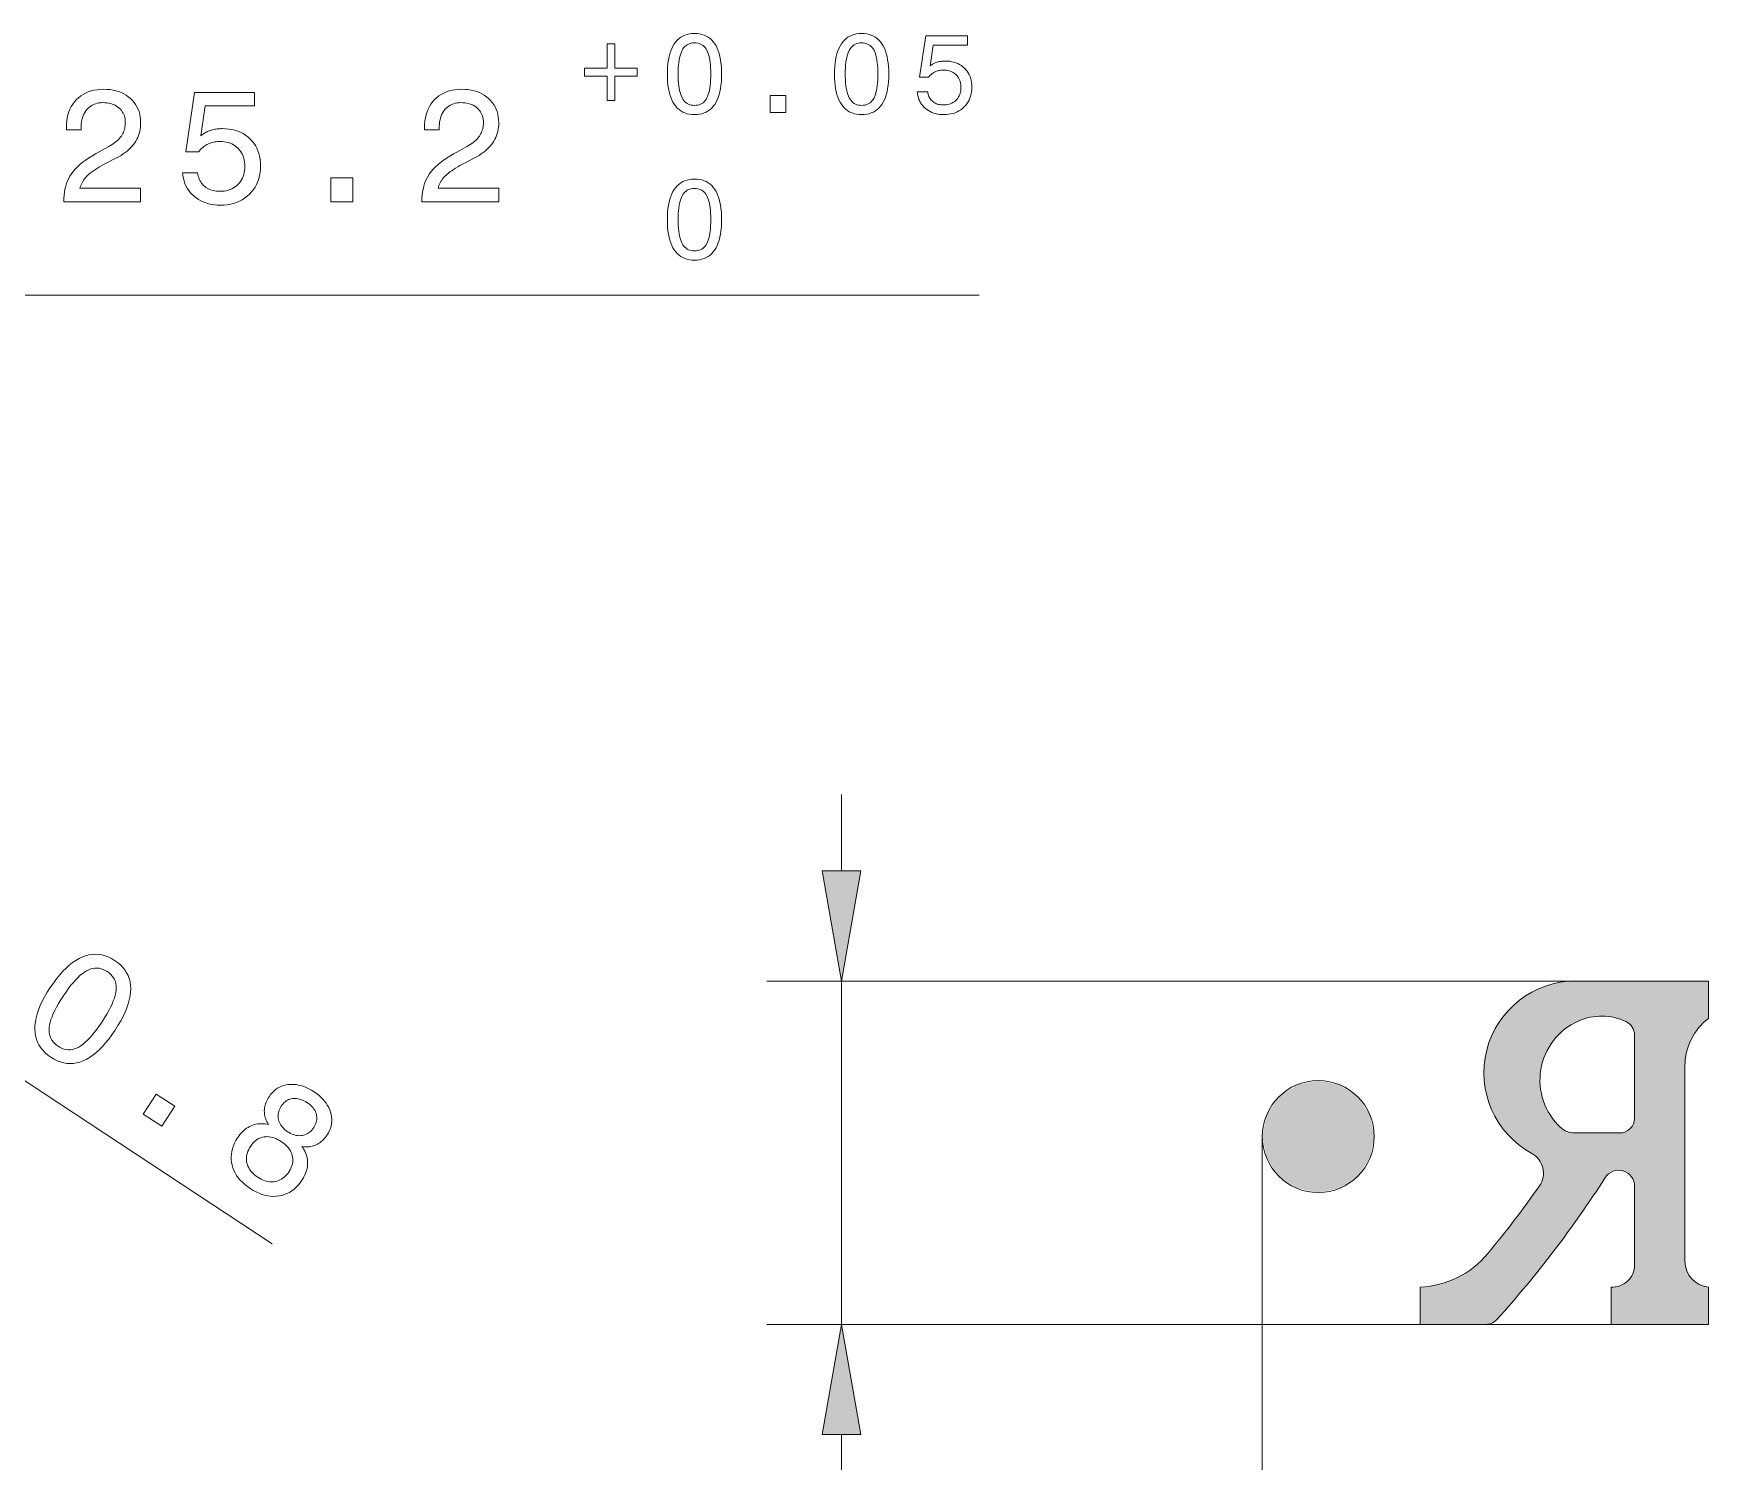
# Model space of a CAD drawing. Extents: x 5 to 409, y 5 to 583.
# Drawn here: x 153.73 to 198.61, y 423.29 to 461.55 of the extents above; entities that cross this region are included whole.
import ezdxf

# ---------------------------------------------------------------- set-up
doc = ezdxf.new("R2010")
doc.units = 0
doc.layers.add('DIMENSIONS', color=2, linetype='Continuous', lineweight=25)
doc.layers.add('OUTLINE', color=7, linetype='Continuous', lineweight=70)

msp = doc.modelspace()

# ---------------------------------------------------------------- linework, layer by layer
at = {"layer": 'DIMENSIONS', "lineweight": 13}
for p, q in [((145.297, 454.533), (179.073, 454.533)), ((195.052, 436.159), (173.382, 436.159)), ((186.655, 431.992), (186.655, 409.22)), ((195.998, 426.959), (173.382, 426.959))]:
    msp.add_line(p, q, dxfattribs=at)
at = {"layer": 'DIMENSIONS', "lineweight": 13, "ltscale": 0.05114}
msp.add_line((175.382, 439.114), (175.382, 441.159), dxfattribs=at)
at = {"layer": 'DIMENSIONS', "lineweight": 13, "ltscale": 0.366083}
msp.add_line((147.897, 437.172), (160.128, 429.12), dxfattribs=at)
at = {"layer": 'DIMENSIONS', "lineweight": 13, "ltscale": 0.23}
msp.add_line((175.382, 426.959), (175.382, 436.159), dxfattribs=at)
at = {"layer": 'DIMENSIONS', "lineweight": 13, "ltscale": 0.355972}
msp.add_line((175.382, 409.766), (175.382, 424.005), dxfattribs=at)
at = {"layer": 'DIMENSIONS', "lineweight": 13}
for points in [[(170.715, 460.457), (170.717, 460.561), (170.723, 460.66), (170.732, 460.754), (170.745, 460.843), (170.762, 460.926), (170.782, 461.005), (170.806, 461.078), (170.834, 461.147), (170.866, 461.21), (170.901, 461.268), (170.94, 461.321), (170.982, 461.368), (171.028, 461.41), (171.077, 461.446), (171.13, 461.477), (171.186, 461.502), (171.245, 461.521), (171.307, 461.535), (171.373, 461.544), (171.443, 461.546), (171.513, 461.544), (171.579, 461.535), (171.642, 461.522), (171.702, 461.502), (171.758, 461.477), (171.81, 461.447), (171.859, 461.411), (171.905, 461.37), (171.947, 461.323), (171.985, 461.27), (172.02, 461.213), (172.051, 461.15), (172.079, 461.081), (172.103, 461.008), (172.123, 460.929), (172.14, 460.845), (172.152, 460.756), (172.162, 460.662), (172.167, 460.562), (172.169, 460.457), (172.167, 460.353), (172.162, 460.253), (172.152, 460.159), (172.14, 460.07), (172.123, 459.987), (172.103, 459.908), (172.079, 459.835), (172.051, 459.767), (172.02, 459.705), (171.985, 459.647), (171.947, 459.595), (171.905, 459.548), (171.859, 459.507), (171.81, 459.471), (171.758, 459.441), (171.702, 459.417), (171.642, 459.397), (171.579, 459.384), (171.513, 459.375), (171.443, 459.373), (171.373, 459.375), (171.307, 459.384), (171.245, 459.397), (171.186, 459.417), (171.13, 459.442), (171.077, 459.472), (171.028, 459.508), (170.982, 459.549), (170.94, 459.596), (170.901, 459.649), (170.866, 459.706), (170.834, 459.769), (170.806, 459.837), (170.782, 459.91), (170.762, 459.989), (170.745, 460.072), (170.732, 460.161), (170.723, 460.254), (170.717, 460.353)], [(175.193, 460.457), (175.195, 460.561), (175.2, 460.66), (175.21, 460.754), (175.223, 460.843), (175.239, 460.926), (175.26, 461.005), (175.284, 461.078), (175.312, 461.147), (175.343, 461.21), (175.379, 461.268), (175.418, 461.321), (175.46, 461.368), (175.506, 461.41), (175.555, 461.446), (175.607, 461.477), (175.663, 461.502), (175.722, 461.521), (175.785, 461.535), (175.851, 461.544), (175.92, 461.546), (175.99, 461.544), (176.057, 461.535), (176.12, 461.522), (176.179, 461.502), (176.235, 461.477), (176.288, 461.447), (176.337, 461.411), (176.382, 461.37), (176.424, 461.323), (176.463, 461.27), (176.498, 461.213), (176.529, 461.15), (176.556, 461.081), (176.58, 461.008), (176.601, 460.929), (176.617, 460.845), (176.63, 460.756), (176.639, 460.662), (176.645, 460.562), (176.646, 460.457), (176.645, 460.353), (176.639, 460.253), (176.63, 460.159), (176.617, 460.07), (176.601, 459.987), (176.58, 459.908), (176.556, 459.835), (176.529, 459.767), (176.498, 459.705), (176.463, 459.647), (176.424, 459.595), (176.382, 459.548), (176.337, 459.507), (176.288, 459.471), (176.235, 459.441), (176.179, 459.417), (176.12, 459.397), (176.057, 459.384), (175.99, 459.375), (175.92, 459.373), (175.851, 459.375), (175.785, 459.384), (175.722, 459.397), (175.663, 459.417), (175.607, 459.442), (175.555, 459.472), (175.506, 459.508), (175.46, 459.549), (175.418, 459.596), (175.379, 459.649), (175.343, 459.706), (175.312, 459.769), (175.284, 459.837), (175.26, 459.91), (175.239, 459.989), (175.223, 460.072), (175.21, 460.161), (175.2, 460.254), (175.195, 460.353)], [(177.411, 459.981), (177.691, 459.981), (177.697, 459.949), (177.705, 459.918), (177.714, 459.889), (177.725, 459.861), (177.738, 459.835), (177.752, 459.81), (177.769, 459.786), (177.787, 459.764), (177.806, 459.744), (177.828, 459.725), (177.851, 459.707), (177.875, 459.691), (177.9, 459.677), (177.927, 459.666), (177.955, 459.655), (177.984, 459.647), (178.014, 459.641), (178.045, 459.636), (178.078, 459.633), (178.112, 459.632), (178.153, 459.634), (178.193, 459.637), (178.231, 459.644), (178.267, 459.653), (178.302, 459.664), (178.335, 459.679), (178.367, 459.695), (178.397, 459.714), (178.425, 459.736), (178.451, 459.761), (178.476, 459.787), (178.498, 459.815), (178.517, 459.845), (178.533, 459.876), (178.548, 459.909), (178.559, 459.944), (178.568, 459.98), (178.575, 460.018), (178.578, 460.058), (178.58, 460.099), (178.578, 460.141), (178.575, 460.181), (178.568, 460.219), (178.559, 460.256), (178.548, 460.291), (178.534, 460.324), (178.517, 460.356), (178.498, 460.385), (178.477, 460.413), (178.453, 460.44), (178.427, 460.464), (178.399, 460.485), (178.369, 460.504), (178.337, 460.521), (178.304, 460.535), (178.269, 460.546), (178.232, 460.555), (178.194, 460.561), (178.154, 460.565), (178.112, 460.566), (178.088, 460.566), (178.064, 460.565), (178.04, 460.562), (178.017, 460.559), (177.995, 460.554), (177.973, 460.549), (177.951, 460.543), (177.93, 460.535), (177.909, 460.527), (177.888, 460.518), (177.868, 460.508), (177.849, 460.496), (177.83, 460.484), (177.812, 460.471), (177.794, 460.457), (177.776, 460.442), (177.759, 460.426), (177.743, 460.41), (177.727, 460.392), (177.712, 460.373), (177.471, 460.373), (177.637, 461.486), (178.758, 461.486), (178.758, 461.238), (177.839, 461.238), (177.755, 460.673), (177.77, 460.686), (177.786, 460.698), (177.802, 460.71), (177.819, 460.721), (177.837, 460.731), (177.855, 460.741), (177.873, 460.75), (177.893, 460.759), (177.912, 460.767), (177.933, 460.774), (177.953, 460.78), (177.974, 460.786), (177.996, 460.792), (178.018, 460.796), (178.04, 460.8), (178.062, 460.803), (178.085, 460.805), (178.108, 460.807), (178.132, 460.808), (178.156, 460.808), (178.22, 460.807), (178.28, 460.801), (178.339, 460.791), (178.395, 460.778), (178.448, 460.761), (178.499, 460.739), (178.547, 460.714), (178.592, 460.686), (178.636, 460.653), (178.676, 460.617), (178.714, 460.577), (178.747, 460.535), (178.777, 460.491), (178.802, 460.444), (178.824, 460.395), (178.842, 460.343), (178.856, 460.289), (178.865, 460.233), (178.871, 460.174), (178.873, 460.113), (178.871, 460.049), (178.865, 459.986), (178.855, 459.926), (178.84, 459.869), (178.821, 459.814), (178.798, 459.762), (178.771, 459.712), (178.74, 459.665), (178.704, 459.62), (178.665, 459.578), (178.622, 459.539), (178.576, 459.504), (178.528, 459.473), (178.477, 459.446), (178.424, 459.424), (178.369, 459.405), (178.31, 459.391), (178.25, 459.381), (178.186, 459.375), (178.121, 459.373), (178.062, 459.374), (178.006, 459.379), (177.952, 459.388), (177.9, 459.399), (177.849, 459.414), (177.801, 459.433), (177.755, 459.455), (177.711, 459.48), (177.669, 459.508), (177.629, 459.54), (177.591, 459.575), (177.557, 459.611), (177.527, 459.65), (177.5, 459.691), (177.476, 459.734), (177.456, 459.779), (177.44, 459.826), (177.427, 459.876), (177.417, 459.927)], [(169.099, 461.27), (169.31, 461.27), (169.31, 460.615), (169.907, 460.615), (169.907, 460.406), (169.31, 460.406), (169.31, 459.75), (169.099, 459.75), (169.099, 460.406), (168.5, 460.406), (168.5, 460.615), (169.099, 460.615)], [(171.005, 460.457), (171.006, 460.373), (171.009, 460.293), (171.014, 460.218), (171.022, 460.147), (171.031, 460.081), (171.043, 460.02), (171.057, 459.964), (171.073, 459.912), (171.091, 459.865), (171.111, 459.822), (171.133, 459.784), (171.158, 459.749), (171.185, 459.719), (171.215, 459.693), (171.247, 459.671), (171.281, 459.653), (171.318, 459.639), (171.357, 459.629), (171.399, 459.623), (171.443, 459.621), (171.487, 459.622), (171.529, 459.628), (171.568, 459.638), (171.605, 459.652), (171.639, 459.67), (171.671, 459.692), (171.701, 459.718), (171.728, 459.748), (171.752, 459.782), (171.774, 459.82), (171.794, 459.862), (171.812, 459.909), (171.827, 459.961), (171.841, 460.017), (171.852, 460.079), (171.862, 460.145), (171.869, 460.216), (171.874, 460.292), (171.877, 460.372), (171.878, 460.457), (171.877, 460.543), (171.874, 460.624), (171.869, 460.699), (171.862, 460.771), (171.852, 460.837), (171.841, 460.898), (171.827, 460.955), (171.812, 461.007), (171.794, 461.054), (171.774, 461.096), (171.752, 461.134), (171.728, 461.168), (171.701, 461.198), (171.671, 461.224), (171.639, 461.246), (171.605, 461.264), (171.568, 461.278), (171.529, 461.288), (171.487, 461.293), (171.443, 461.295), (171.399, 461.293), (171.357, 461.287), (171.318, 461.277), (171.281, 461.263), (171.247, 461.245), (171.215, 461.223), (171.185, 461.197), (171.158, 461.167), (171.133, 461.132), (171.111, 461.094), (171.091, 461.051), (171.073, 461.004), (171.057, 460.952), (171.043, 460.895), (171.031, 460.834), (171.022, 460.768), (171.014, 460.697), (171.009, 460.622), (171.006, 460.542)], [(175.482, 460.457), (175.483, 460.373), (175.486, 460.293), (175.492, 460.218), (175.499, 460.147), (175.509, 460.081), (175.52, 460.02), (175.534, 459.964), (175.55, 459.912), (175.568, 459.865), (175.588, 459.822), (175.611, 459.784), (175.636, 459.749), (175.663, 459.719), (175.692, 459.693), (175.724, 459.671), (175.759, 459.653), (175.796, 459.639), (175.835, 459.629), (175.876, 459.623), (175.92, 459.621), (175.965, 459.622), (176.006, 459.628), (176.046, 459.638), (176.082, 459.652), (176.117, 459.67), (176.149, 459.692), (176.178, 459.718), (176.205, 459.748), (176.23, 459.782), (176.252, 459.82), (176.271, 459.862), (176.289, 459.909), (176.305, 459.961), (176.318, 460.017), (176.33, 460.079), (176.339, 460.145), (176.346, 460.216), (176.352, 460.292), (176.355, 460.372), (176.356, 460.457), (176.355, 460.543), (176.352, 460.624), (176.346, 460.699), (176.339, 460.771), (176.33, 460.837), (176.318, 460.898), (176.305, 460.955), (176.289, 461.007), (176.271, 461.054), (176.252, 461.096), (176.23, 461.134), (176.205, 461.168), (176.178, 461.198), (176.149, 461.224), (176.117, 461.246), (176.082, 461.264), (176.046, 461.278), (176.006, 461.288), (175.965, 461.293), (175.92, 461.295), (175.876, 461.293), (175.835, 461.287), (175.796, 461.277), (175.759, 461.263), (175.724, 461.245), (175.692, 461.223), (175.663, 461.197), (175.636, 461.167), (175.611, 461.132), (175.588, 461.094), (175.568, 461.051), (175.55, 461.004), (175.534, 460.952), (175.52, 460.895), (175.509, 460.834), (175.499, 460.768), (175.492, 460.697), (175.486, 460.622), (175.483, 460.542)], [(154.544, 457.033), (154.544, 457.046), (154.546, 457.133), (154.552, 457.218), (154.563, 457.299), (154.577, 457.378), (154.596, 457.454), (154.618, 457.527), (154.645, 457.597), (154.676, 457.664), (154.711, 457.728), (154.751, 457.789), (154.795, 457.848), (154.847, 457.908), (154.905, 457.967), (154.969, 458.027), (155.041, 458.086), (155.119, 458.145), (155.203, 458.204), (155.294, 458.263), (155.392, 458.322), (155.497, 458.38), (155.752, 458.519), (155.797, 458.545), (155.839, 458.57), (155.879, 458.597), (155.916, 458.624), (155.951, 458.651), (155.983, 458.68), (156.013, 458.708), (156.04, 458.738), (156.065, 458.768), (156.087, 458.799), (156.107, 458.83), (156.125, 458.863), (156.141, 458.897), (156.155, 458.931), (156.166, 458.967), (156.176, 459.004), (156.183, 459.042), (156.188, 459.081), (156.192, 459.121), (156.193, 459.162), (156.191, 459.209), (156.186, 459.254), (156.178, 459.297), (156.167, 459.338), (156.152, 459.378), (156.134, 459.415), (156.113, 459.451), (156.088, 459.485), (156.06, 459.517), (156.029, 459.547), (155.995, 459.575), (155.96, 459.6), (155.921, 459.622), (155.881, 459.641), (155.838, 459.657), (155.793, 459.67), (155.746, 459.68), (155.697, 459.688), (155.646, 459.692), (155.592, 459.694), (155.539, 459.692), (155.488, 459.686), (155.439, 459.677), (155.393, 459.664), (155.349, 459.647), (155.307, 459.627), (155.267, 459.603), (155.23, 459.575), (155.195, 459.543), (155.163, 459.508), (155.133, 459.47), (155.106, 459.428), (155.083, 459.384), (155.062, 459.337), (155.045, 459.288), (155.031, 459.235), (155.02, 459.18), (155.012, 459.122), (155.007, 459.061), (155.006, 458.998), (155.006, 458.962), (154.614, 458.962), (154.614, 459.023), (154.616, 459.116), (154.624, 459.205), (154.638, 459.29), (154.657, 459.371), (154.681, 459.448), (154.711, 459.521), (154.746, 459.591), (154.786, 459.656), (154.832, 459.717), (154.883, 459.775), (154.939, 459.827), (154.999, 459.875), (155.063, 459.916), (155.13, 459.952), (155.201, 459.983), (155.276, 460.008), (155.355, 460.027), (155.438, 460.041), (155.525, 460.049), (155.615, 460.052), (155.702, 460.05), (155.785, 460.042), (155.865, 460.03), (155.942, 460.013), (156.015, 459.99), (156.085, 459.963), (156.152, 459.931), (156.215, 459.894), (156.274, 459.852), (156.331, 459.805), (156.383, 459.755), (156.429, 459.701), (156.47, 459.644), (156.505, 459.583), (156.536, 459.52), (156.56, 459.454), (156.579, 459.385), (156.593, 459.312), (156.601, 459.237), (156.604, 459.158), (156.602, 459.097), (156.597, 459.037), (156.589, 458.979), (156.578, 458.923), (156.564, 458.867), (156.546, 458.814), (156.525, 458.762), (156.501, 458.712), (156.474, 458.663), (156.444, 458.615), (156.41, 458.569), (156.373, 458.525), (156.332, 458.481), (156.288, 458.439), (156.241, 458.398), (156.191, 458.358), (156.137, 458.32), (156.079, 458.282), (156.019, 458.246), (155.954, 458.212), (155.701, 458.083), (155.631, 458.046), (155.565, 458.009), (155.503, 457.974), (155.446, 457.939), (155.392, 457.904), (155.342, 457.871), (155.296, 457.838), (155.255, 457.806), (155.217, 457.774), (155.184, 457.744), (155.154, 457.713), (155.125, 457.681), (155.099, 457.649), (155.075, 457.616), (155.053, 457.583), (155.034, 457.548), (155.016, 457.513), (155.001, 457.478), (154.987, 457.441), (154.976, 457.404), (156.604, 457.404), (156.604, 457.033)], [(164.139, 457.033), (164.139, 457.046), (164.141, 457.133), (164.147, 457.218), (164.157, 457.299), (164.172, 457.378), (164.19, 457.454), (164.213, 457.527), (164.24, 457.597), (164.271, 457.664), (164.306, 457.728), (164.345, 457.789), (164.39, 457.848), (164.441, 457.908), (164.499, 457.967), (164.564, 458.027), (164.635, 458.086), (164.713, 458.145), (164.798, 458.204), (164.889, 458.263), (164.987, 458.322), (165.091, 458.38), (165.347, 458.519), (165.391, 458.545), (165.434, 458.57), (165.473, 458.597), (165.511, 458.624), (165.545, 458.651), (165.578, 458.68), (165.607, 458.708), (165.635, 458.738), (165.659, 458.768), (165.682, 458.799), (165.702, 458.83), (165.72, 458.863), (165.736, 458.897), (165.749, 458.931), (165.761, 458.967), (165.77, 459.004), (165.778, 459.042), (165.783, 459.081), (165.786, 459.121), (165.787, 459.162), (165.786, 459.209), (165.781, 459.254), (165.772, 459.297), (165.761, 459.338), (165.746, 459.378), (165.728, 459.415), (165.707, 459.451), (165.683, 459.485), (165.655, 459.517), (165.624, 459.547), (165.59, 459.575), (165.554, 459.6), (165.516, 459.622), (165.475, 459.641), (165.433, 459.657), (165.388, 459.67), (165.341, 459.68), (165.292, 459.688), (165.24, 459.692), (165.186, 459.694), (165.133, 459.692), (165.082, 459.686), (165.034, 459.677), (164.987, 459.664), (164.943, 459.647), (164.901, 459.627), (164.862, 459.603), (164.825, 459.575), (164.79, 459.543), (164.757, 459.508), (164.727, 459.47), (164.701, 459.428), (164.677, 459.384), (164.657, 459.337), (164.64, 459.288), (164.625, 459.235), (164.614, 459.18), (164.607, 459.122), (164.602, 459.061), (164.6, 458.998), (164.6, 458.962), (164.208, 458.962), (164.208, 459.023), (164.211, 459.116), (164.219, 459.205), (164.232, 459.29), (164.251, 459.371), (164.276, 459.448), (164.305, 459.521), (164.34, 459.591), (164.381, 459.656), (164.427, 459.717), (164.478, 459.775), (164.534, 459.827), (164.594, 459.875), (164.657, 459.916), (164.725, 459.952), (164.796, 459.983), (164.871, 460.008), (164.95, 460.027), (165.033, 460.041), (165.119, 460.049), (165.21, 460.052), (165.296, 460.05), (165.38, 460.042), (165.46, 460.03), (165.537, 460.013), (165.61, 459.99), (165.68, 459.963), (165.746, 459.931), (165.809, 459.894), (165.869, 459.852), (165.925, 459.805), (165.977, 459.755), (166.024, 459.701), (166.065, 459.644), (166.1, 459.583), (166.13, 459.52), (166.155, 459.454), (166.174, 459.385), (166.187, 459.312), (166.196, 459.237), (166.198, 459.158), (166.197, 459.097), (166.192, 459.037), (166.184, 458.979), (166.173, 458.923), (166.158, 458.867), (166.141, 458.814), (166.12, 458.762), (166.096, 458.712), (166.069, 458.663), (166.038, 458.615), (166.004, 458.569), (165.967, 458.525), (165.927, 458.481), (165.883, 458.439), (165.836, 458.398), (165.785, 458.358), (165.731, 458.32), (165.674, 458.282), (165.613, 458.246), (165.549, 458.212), (165.296, 458.083), (165.226, 458.046), (165.16, 458.009), (165.098, 457.974), (165.04, 457.939), (164.986, 457.904), (164.937, 457.871), (164.891, 457.838), (164.849, 457.806), (164.812, 457.774), (164.778, 457.744), (164.748, 457.713), (164.72, 457.681), (164.694, 457.649), (164.67, 457.616), (164.648, 457.583), (164.628, 457.548), (164.611, 457.513), (164.595, 457.478), (164.582, 457.441), (164.571, 457.404), (166.198, 457.404), (166.198, 457.033)], [(157.725, 457.815), (158.126, 457.815), (158.134, 457.769), (158.145, 457.726), (158.159, 457.684), (158.174, 457.644), (158.193, 457.607), (158.213, 457.571), (158.237, 457.538), (158.262, 457.506), (158.29, 457.477), (158.321, 457.449), (158.354, 457.424), (158.388, 457.402), (158.424, 457.382), (158.462, 457.365), (158.502, 457.351), (158.543, 457.339), (158.587, 457.33), (158.632, 457.323), (158.678, 457.319), (158.727, 457.318), (158.786, 457.32), (158.843, 457.325), (158.897, 457.334), (158.949, 457.347), (158.999, 457.364), (159.046, 457.384), (159.091, 457.408), (159.134, 457.435), (159.174, 457.466), (159.212, 457.501), (159.247, 457.539), (159.278, 457.579), (159.305, 457.622), (159.329, 457.666), (159.349, 457.713), (159.366, 457.763), (159.379, 457.815), (159.388, 457.869), (159.393, 457.925), (159.395, 457.984), (159.393, 458.044), (159.388, 458.101), (159.379, 458.156), (159.366, 458.209), (159.35, 458.258), (159.33, 458.306), (159.306, 458.351), (159.279, 458.393), (159.248, 458.433), (159.214, 458.471), (159.176, 458.505), (159.136, 458.536), (159.094, 458.563), (159.049, 458.587), (159.001, 458.607), (158.951, 458.623), (158.899, 458.636), (158.844, 458.645), (158.787, 458.65), (158.727, 458.652), (158.692, 458.651), (158.658, 458.649), (158.625, 458.646), (158.592, 458.641), (158.559, 458.635), (158.528, 458.627), (158.497, 458.618), (158.466, 458.608), (158.437, 458.596), (158.407, 458.583), (158.379, 458.568), (158.351, 458.552), (158.324, 458.535), (158.298, 458.516), (158.272, 458.496), (158.247, 458.475), (158.223, 458.452), (158.2, 458.428), (158.177, 458.403), (158.155, 458.376), (157.812, 458.376), (158.048, 459.966), (159.65, 459.966), (159.65, 459.611), (158.337, 459.611), (158.217, 458.804), (158.238, 458.823), (158.261, 458.84), (158.285, 458.857), (158.309, 458.873), (158.334, 458.888), (158.36, 458.902), (158.386, 458.915), (158.414, 458.927), (158.442, 458.938), (158.471, 458.948), (158.5, 458.958), (158.53, 458.966), (158.561, 458.974), (158.592, 458.98), (158.624, 458.986), (158.656, 458.99), (158.689, 458.993), (158.722, 458.996), (158.756, 458.997), (158.79, 458.998), (158.881, 458.995), (158.967, 458.987), (159.051, 458.973), (159.131, 458.954), (159.207, 458.929), (159.279, 458.899), (159.348, 458.864), (159.413, 458.823), (159.475, 458.776), (159.533, 458.724), (159.587, 458.667), (159.634, 458.607), (159.677, 458.544), (159.713, 458.477), (159.744, 458.407), (159.77, 458.334), (159.789, 458.256), (159.803, 458.176), (159.812, 458.092), (159.815, 458.005), (159.812, 457.912), (159.803, 457.823), (159.788, 457.738), (159.767, 457.656), (159.74, 457.578), (159.707, 457.503), (159.668, 457.432), (159.624, 457.364), (159.573, 457.3), (159.516, 457.24), (159.455, 457.184), (159.39, 457.134), (159.321, 457.09), (159.249, 457.052), (159.173, 457.02), (159.093, 456.994), (159.01, 456.973), (158.924, 456.958), (158.833, 456.95), (158.739, 456.947), (158.656, 456.949), (158.576, 456.956), (158.498, 456.968), (158.424, 456.985), (158.352, 457.006), (158.283, 457.033), (158.217, 457.064), (158.154, 457.1), (158.094, 457.14), (158.036, 457.186), (157.983, 457.235), (157.934, 457.288), (157.891, 457.343), (157.852, 457.401), (157.819, 457.463), (157.79, 457.527), (157.767, 457.595), (157.748, 457.665), (157.734, 457.739)], [(173.474, 459.433), (173.474, 459.883), (173.891, 459.883), (173.891, 459.433)], [(161.695, 457.033), (161.695, 457.676), (162.292, 457.676), (162.292, 457.033)], [(170.715, 456.557), (170.717, 456.661), (170.723, 456.76), (170.732, 456.854), (170.745, 456.943), (170.762, 457.026), (170.782, 457.105), (170.806, 457.178), (170.834, 457.247), (170.866, 457.31), (170.901, 457.368), (170.94, 457.421), (170.982, 457.468), (171.028, 457.51), (171.077, 457.546), (171.13, 457.577), (171.186, 457.602), (171.245, 457.621), (171.307, 457.635), (171.373, 457.644), (171.443, 457.646), (171.513, 457.644), (171.579, 457.635), (171.642, 457.622), (171.702, 457.602), (171.758, 457.577), (171.81, 457.547), (171.859, 457.511), (171.905, 457.47), (171.947, 457.423), (171.985, 457.37), (172.02, 457.313), (172.051, 457.25), (172.079, 457.181), (172.103, 457.108), (172.123, 457.029), (172.14, 456.945), (172.152, 456.856), (172.162, 456.762), (172.167, 456.662), (172.169, 456.557), (172.167, 456.453), (172.162, 456.353), (172.152, 456.259), (172.14, 456.17), (172.123, 456.087), (172.103, 456.008), (172.079, 455.935), (172.051, 455.867), (172.02, 455.805), (171.985, 455.747), (171.947, 455.695), (171.905, 455.648), (171.859, 455.607), (171.81, 455.571), (171.758, 455.541), (171.702, 455.516), (171.642, 455.497), (171.579, 455.484), (171.513, 455.475), (171.443, 455.473), (171.373, 455.475), (171.307, 455.484), (171.245, 455.497), (171.186, 455.517), (171.13, 455.542), (171.077, 455.572), (171.028, 455.608), (170.982, 455.649), (170.94, 455.696), (170.901, 455.749), (170.866, 455.806), (170.834, 455.869), (170.806, 455.937), (170.782, 456.01), (170.762, 456.089), (170.745, 456.172), (170.732, 456.261), (170.723, 456.354), (170.717, 456.453)], [(171.005, 456.557), (171.006, 456.473), (171.009, 456.393), (171.014, 456.318), (171.022, 456.247), (171.031, 456.181), (171.043, 456.12), (171.057, 456.064), (171.073, 456.012), (171.091, 455.965), (171.111, 455.922), (171.133, 455.884), (171.158, 455.849), (171.185, 455.819), (171.215, 455.793), (171.247, 455.771), (171.281, 455.753), (171.318, 455.739), (171.357, 455.729), (171.399, 455.723), (171.443, 455.72), (171.487, 455.723), (171.529, 455.728), (171.568, 455.738), (171.605, 455.752), (171.639, 455.77), (171.671, 455.792), (171.701, 455.818), (171.728, 455.848), (171.752, 455.882), (171.774, 455.92), (171.794, 455.962), (171.812, 456.009), (171.827, 456.061), (171.841, 456.117), (171.852, 456.179), (171.862, 456.245), (171.869, 456.316), (171.874, 456.392), (171.877, 456.472), (171.878, 456.557), (171.877, 456.643), (171.874, 456.724), (171.869, 456.799), (171.862, 456.871), (171.852, 456.937), (171.841, 456.998), (171.827, 457.055), (171.812, 457.107), (171.794, 457.154), (171.774, 457.196), (171.752, 457.234), (171.728, 457.268), (171.701, 457.298), (171.671, 457.324), (171.639, 457.346), (171.605, 457.364), (171.568, 457.378), (171.529, 457.388), (171.487, 457.393), (171.443, 457.395), (171.399, 457.393), (171.357, 457.387), (171.318, 457.377), (171.281, 457.363), (171.247, 457.345), (171.215, 457.323), (171.185, 457.297), (171.158, 457.267), (171.133, 457.232), (171.111, 457.194), (171.091, 457.151), (171.073, 457.104), (171.057, 457.052), (171.043, 456.995), (171.031, 456.934), (171.022, 456.868), (171.014, 456.797), (171.009, 456.722), (171.006, 456.642)], [(174.861, 439.114), (175.382, 436.159), (175.903, 439.114)], [(154.183, 435.983), (154.267, 436.106), (154.351, 436.219), (154.436, 436.324), (154.521, 436.42), (154.607, 436.506), (154.693, 436.584), (154.779, 436.653), (154.866, 436.712), (154.954, 436.763), (155.042, 436.805), (155.13, 436.837), (155.217, 436.86), (155.304, 436.874), (155.391, 436.879), (155.478, 436.874), (155.564, 436.86), (155.65, 436.837), (155.736, 436.804), (155.821, 436.762), (155.906, 436.711), (155.988, 436.653), (156.061, 436.591), (156.125, 436.525), (156.181, 436.455), (156.228, 436.381), (156.267, 436.304), (156.297, 436.223), (156.319, 436.138), (156.332, 436.049), (156.337, 435.956), (156.333, 435.859), (156.321, 435.76), (156.3, 435.656), (156.271, 435.55), (156.233, 435.44), (156.187, 435.327), (156.132, 435.211), (156.069, 435.091), (155.997, 434.968), (155.917, 434.841), (155.833, 434.718), (155.748, 434.604), (155.663, 434.499), (155.578, 434.403), (155.493, 434.316), (155.407, 434.238), (155.321, 434.17), (155.235, 434.11), (155.148, 434.06), (155.062, 434.019), (154.975, 433.987), (154.888, 433.964), (154.801, 433.951), (154.715, 433.947), (154.628, 433.952), (154.542, 433.966), (154.456, 433.99), (154.37, 434.023), (154.284, 434.066), (154.199, 434.117), (154.118, 434.175), (154.046, 434.237), (153.982, 434.303), (153.926, 434.372), (153.879, 434.446), (153.841, 434.523), (153.81, 434.604), (153.788, 434.69), (153.775, 434.779), (153.769, 434.872), (153.773, 434.969), (153.784, 435.069), (153.804, 435.172), (153.833, 435.278), (153.87, 435.387), (153.916, 435.5), (153.97, 435.616), (154.032, 435.735), (154.103, 435.858)], [(154.528, 435.756), (154.463, 435.654), (154.404, 435.557), (154.351, 435.463), (154.305, 435.373), (154.264, 435.287), (154.23, 435.204), (154.202, 435.126), (154.181, 435.052), (154.165, 434.981), (154.156, 434.914), (154.152, 434.851), (154.155, 434.791), (154.164, 434.733), (154.179, 434.679), (154.199, 434.627), (154.226, 434.578), (154.259, 434.533), (154.298, 434.49), (154.343, 434.45), (154.394, 434.413), (154.448, 434.381), (154.502, 434.355), (154.557, 434.336), (154.612, 434.324), (154.667, 434.318), (154.722, 434.319), (154.778, 434.327), (154.834, 434.342), (154.889, 434.363), (154.945, 434.391), (155.002, 434.425), (155.06, 434.468), (155.12, 434.517), (155.18, 434.574), (155.242, 434.638), (155.305, 434.71), (155.37, 434.789), (155.435, 434.875), (155.502, 434.969), (155.57, 435.07), (155.636, 435.172), (155.696, 435.271), (155.749, 435.366), (155.797, 435.456), (155.838, 435.543), (155.872, 435.625), (155.901, 435.704), (155.923, 435.778), (155.939, 435.848), (155.948, 435.914), (155.952, 435.976), (155.949, 436.036), (155.94, 436.093), (155.926, 436.147), (155.905, 436.198), (155.878, 436.246), (155.845, 436.292), (155.806, 436.335), (155.761, 436.375), (155.709, 436.412), (155.655, 436.444), (155.601, 436.469), (155.546, 436.488), (155.491, 436.5), (155.436, 436.505), (155.38, 436.504), (155.325, 436.496), (155.268, 436.482), (155.212, 436.46), (155.155, 436.432), (155.097, 436.397), (155.039, 436.355), (154.979, 436.305), (154.918, 436.249), (154.856, 436.185), (154.792, 436.113), (154.728, 436.035), (154.662, 435.949), (154.596, 435.856)], [(156.669, 432.594), (157.023, 433.131), (157.521, 432.803), (157.168, 432.266)], [(160.03, 432.316), (160.008, 432.352), (159.988, 432.389), (159.971, 432.426), (159.956, 432.463), (159.944, 432.5), (159.934, 432.537), (159.926, 432.574), (159.92, 432.611), (159.918, 432.648), (159.917, 432.685), (159.919, 432.722), (159.923, 432.759), (159.93, 432.796), (159.939, 432.834), (159.951, 432.871), (159.965, 432.909), (159.981, 432.946), (160, 432.984), (160.021, 433.022), (160.045, 433.06), (160.084, 433.115), (160.127, 433.165), (160.172, 433.21), (160.22, 433.25), (160.27, 433.285), (160.324, 433.315), (160.381, 433.34), (160.44, 433.36), (160.503, 433.375), (160.568, 433.385), (160.635, 433.389), (160.702, 433.389), (160.77, 433.383), (160.837, 433.372), (160.905, 433.356), (160.973, 433.334), (161.042, 433.307), (161.111, 433.275), (161.18, 433.237), (161.249, 433.194), (161.316, 433.147), (161.378, 433.098), (161.435, 433.048), (161.487, 432.996), (161.534, 432.942), (161.576, 432.886), (161.613, 432.828), (161.645, 432.768), (161.672, 432.707), (161.693, 432.644), (161.71, 432.58), (161.72, 432.517), (161.725, 432.455), (161.724, 432.393), (161.718, 432.332), (161.706, 432.271), (161.688, 432.212), (161.664, 432.152), (161.635, 432.094), (161.6, 432.036), (161.574, 431.999), (161.548, 431.964), (161.521, 431.931), (161.492, 431.901), (161.464, 431.873), (161.434, 431.847), (161.403, 431.824), (161.372, 431.803), (161.34, 431.784), (161.307, 431.767), (161.273, 431.753), (161.238, 431.741), (161.202, 431.731), (161.166, 431.724), (161.128, 431.719), (161.089, 431.716), (161.049, 431.715), (161.009, 431.717), (160.967, 431.72), (160.924, 431.727), (160.954, 431.684), (160.98, 431.641), (161.003, 431.597), (161.023, 431.554), (161.04, 431.509), (161.054, 431.465), (161.065, 431.42), (161.072, 431.375), (161.077, 431.33), (161.078, 431.284), (161.077, 431.238), (161.072, 431.192), (161.064, 431.146), (161.053, 431.1), (161.04, 431.054), (161.023, 431.008), (161.003, 430.962), (160.98, 430.915), (160.954, 430.869), (160.925, 430.823), (160.876, 430.753), (160.824, 430.69), (160.77, 430.633), (160.713, 430.582), (160.653, 430.537), (160.59, 430.497), (160.525, 430.464), (160.457, 430.437), (160.386, 430.416), (160.312, 430.4), (160.237, 430.391), (160.162, 430.389), (160.085, 430.393), (160.009, 430.403), (159.932, 430.42), (159.855, 430.443), (159.777, 430.473), (159.699, 430.509), (159.62, 430.551), (159.541, 430.6), (159.465, 430.653), (159.395, 430.709), (159.331, 430.766), (159.273, 430.826), (159.221, 430.888), (159.176, 430.952), (159.136, 431.018), (159.103, 431.086), (159.075, 431.156), (159.054, 431.229), (159.039, 431.302), (159.031, 431.376), (159.029, 431.449), (159.034, 431.522), (159.045, 431.595), (159.063, 431.668), (159.088, 431.74), (159.119, 431.813), (159.157, 431.885), (159.201, 431.958), (159.232, 432.003), (159.264, 432.045), (159.298, 432.084), (159.332, 432.121), (159.368, 432.155), (159.405, 432.186), (159.443, 432.214), (159.482, 432.239), (159.523, 432.262), (159.564, 432.281), (159.607, 432.298), (159.65, 432.312), (159.694, 432.323), (159.739, 432.331), (159.786, 432.335), (159.833, 432.337), (159.88, 432.336), (159.929, 432.332), (159.979, 432.325)], [(175.903, 424.005), (175.382, 426.959), (174.861, 424.005)]]:
    msp.add_lwpolyline(points, close=True, dxfattribs=at)
for points in [[(174.861, 439.114), (175.382, 436.159), (174.861, 439.114), (175.903, 439.114)], [(175.903, 424.005), (175.382, 426.959), (175.903, 424.005), (174.861, 424.005)]]:
    msp.add_solid(points, dxfattribs=at)
at = {"layer": 'OUTLINE', "lineweight": 18, "ltscale": 0.088949}
msp.add_line((198.61, 436.159), (195.052, 436.159), dxfattribs=at)
at = {"layer": 'OUTLINE', "lineweight": 18, "ltscale": 0.025}
for p, q in [((198.61, 435.159), (198.61, 436.159)), ((190.889, 426.959), (190.889, 427.959)), ((195.998, 426.959), (195.998, 427.959)), ((198.61, 426.959), (198.61, 427.959))]:
    msp.add_line(p, q, dxfattribs=at)
at = {"layer": 'OUTLINE', "lineweight": 18, "ltscale": 0.055546}
msp.add_line((196.629, 434.71), (196.629, 432.488), dxfattribs=at)
at = {"layer": 'OUTLINE', "lineweight": 18, "ltscale": 0.130804}
msp.add_line((197.979, 428.649), (197.979, 433.881), dxfattribs=at)
at = {"layer": 'OUTLINE', "lineweight": 18, "ltscale": 0.030323}
msp.add_line((196.229, 432.088), (195.016, 432.088), dxfattribs=at)
at = {"layer": 'OUTLINE', "lineweight": 18, "ltscale": 0.052787}
msp.add_line((196.629, 430.66), (196.629, 428.549), dxfattribs=at)
at = {"layer": 'OUTLINE', "lineweight": 18, "ltscale": 0.043904}
msp.add_line((190.889, 426.959), (192.645, 426.959), dxfattribs=at)
at = {"layer": 'OUTLINE', "lineweight": 18, "ltscale": 0.065295}
msp.add_line((195.998, 426.959), (198.61, 426.959), dxfattribs=at)
at = {"layer": 'OUTLINE', "lineweight": 13}
for points in [[(160.37, 432.806), (160.348, 432.77), (160.329, 432.734), (160.314, 432.697), (160.302, 432.661), (160.293, 432.624), (160.288, 432.587), (160.285, 432.55), (160.287, 432.513), (160.291, 432.476), (160.299, 432.439), (160.31, 432.402), (160.324, 432.366), (160.34, 432.331), (160.36, 432.298), (160.383, 432.266), (160.409, 432.234), (160.438, 432.204), (160.47, 432.176), (160.505, 432.148), (160.543, 432.121), (160.583, 432.097), (160.622, 432.075), (160.662, 432.057), (160.701, 432.043), (160.74, 432.031), (160.779, 432.023), (160.817, 432.017), (160.856, 432.015), (160.894, 432.017), (160.933, 432.021), (160.97, 432.029), (161.006, 432.04), (161.041, 432.053), (161.074, 432.07), (161.105, 432.089), (161.135, 432.112), (161.164, 432.137), (161.191, 432.166), (161.217, 432.197), (161.242, 432.232), (161.264, 432.268), (161.282, 432.304), (161.298, 432.34), (161.31, 432.376), (161.318, 432.411), (161.324, 432.447), (161.326, 432.483), (161.324, 432.519), (161.319, 432.555), (161.311, 432.591), (161.3, 432.626), (161.286, 432.661), (161.268, 432.695), (161.248, 432.727), (161.224, 432.759), (161.197, 432.79), (161.167, 432.82), (161.134, 432.849), (161.098, 432.878), (161.059, 432.905), (161.019, 432.93), (160.979, 432.952), (160.939, 432.971), (160.9, 432.986), (160.861, 432.998), (160.822, 433.007), (160.784, 433.013), (160.747, 433.016), (160.709, 433.016), (160.672, 433.012), (160.636, 433.005), (160.601, 432.995), (160.568, 432.982), (160.536, 432.966), (160.505, 432.947), (160.475, 432.925), (160.447, 432.9), (160.42, 432.871), (160.394, 432.84)], [(159.552, 431.736), (159.524, 431.69), (159.5, 431.645), (159.48, 431.599), (159.464, 431.554), (159.452, 431.509), (159.444, 431.463), (159.44, 431.418), (159.44, 431.373), (159.444, 431.328), (159.452, 431.283), (159.464, 431.239), (159.48, 431.196), (159.5, 431.155), (159.523, 431.115), (159.55, 431.076), (159.58, 431.039), (159.615, 431.003), (159.653, 430.968), (159.695, 430.935), (159.741, 430.903), (159.788, 430.873), (159.836, 430.848), (159.883, 430.826), (159.93, 430.809), (159.977, 430.795), (160.023, 430.786), (160.069, 430.78), (160.115, 430.778), (160.161, 430.781), (160.206, 430.787), (160.25, 430.797), (160.293, 430.811), (160.335, 430.829), (160.375, 430.851), (160.413, 430.876), (160.45, 430.905), (160.485, 430.937), (160.519, 430.974), (160.552, 431.014), (160.582, 431.058), (160.609, 431.101), (160.631, 431.143), (160.649, 431.186), (160.663, 431.229), (160.674, 431.271), (160.68, 431.314), (160.683, 431.357), (160.681, 431.4), (160.676, 431.443), (160.667, 431.486), (160.654, 431.528), (160.637, 431.569), (160.617, 431.609), (160.593, 431.648), (160.565, 431.686), (160.533, 431.723), (160.498, 431.759), (160.459, 431.793), (160.417, 431.827), (160.37, 431.859), (160.323, 431.889), (160.275, 431.914), (160.228, 431.936), (160.182, 431.955), (160.136, 431.969), (160.09, 431.979), (160.045, 431.986), (160, 431.989), (159.956, 431.988), (159.912, 431.983), (159.869, 431.974), (159.827, 431.962), (159.787, 431.947), (159.749, 431.927), (159.712, 431.904), (159.677, 431.878), (159.644, 431.848), (159.612, 431.814), (159.581, 431.777)]]:
    msp.add_lwpolyline(points, close=True, dxfattribs=at)
at = {"layer": 'OUTLINE', "lineweight": 18}
msp.add_circle((188.155, 431.992), 1.5, dxfattribs=at)
for centre, radius, start, end in [((195.052, 433.7), 2.46, 90, 241.4171), ((195.829, 433.503), 1.735, 114.0471, 227.1347), ((195.744, 433.694), 1.525, 64.4807, 114.0471), ((196.229, 434.71), 0.4, 0, 64.4807), ((199.588, 433.881), 1.61, 127.4457, 180), ((195.016, 432.627), 0.539, 227.1347, 270), ((196.229, 432.488), 0.4, 270, 0), ((193.588, 431.013), 0.6, 325.0071, 61.4171), ((171.241, 446.656), 29.218, 317.9639, 327.346), ((196.201, 430.66), 0.428, 0, 147.346), ((171.241, 446.656), 27.878, 320.3249, 325.0071), ((190.781, 430.448), 2.491, 272.4769, 320.3249), ((198.671, 428.649), 0.692, 180, 264.9145), ((196.038, 428.549), 0.591, 266.0725, 0), ((192.645, 427.359), 0.4, 270, 317.9639)]:
    msp.add_arc(centre, radius, start, end, dxfattribs=at)
at = {"layer": 'OUTLINE', "lineweight": 5}
for points in [[(193.928, 431.507), (193.882, 435.864), (193.875, 431.54), (193.542, 435.642)], [(194.254, 436.026), (193.882, 435.864), (194.096, 433.574), (193.928, 431.507)], [(194.254, 436.026), (194.096, 433.574), (194.166, 433.995), (194.118, 433.787)], [(194.254, 436.026), (194.166, 433.995), (194.336, 434.386), (194.239, 434.196)], [(194.647, 436.126), (194.254, 436.026), (194.457, 434.563), (194.336, 434.386)], [(194.647, 436.126), (194.457, 434.563), (194.757, 434.867), (194.597, 434.724)], [(195.052, 436.159), (194.647, 436.126), (194.933, 434.988), (194.757, 434.867)], [(195.052, 436.159), (194.933, 434.988), (195.199, 435.119), (195.122, 435.087)], [(198.61, 436.159), (195.052, 436.159), (195.356, 435.169), (195.276, 435.146)], [(195.052, 436.159), (195.199, 435.119), (195.276, 435.146)], [(198.61, 436.159), (195.356, 435.169), (195.517, 435.203), (195.436, 435.188)], [(198.61, 436.159), (195.517, 435.203), (195.681, 435.218), (195.599, 435.213)], [(198.61, 436.159), (195.681, 435.218), (195.846, 435.216), (195.764, 435.219)], [(198.61, 436.159), (195.846, 435.216), (196.01, 435.196), (195.928, 435.208)], [(198.61, 436.159), (196.01, 435.196), (196.17, 435.159), (196.09, 435.18)], [(198.61, 436.159), (196.17, 435.159), (196.326, 435.104), (196.249, 435.134)], [(198.61, 436.159), (196.326, 435.104), (196.426, 435.058), (196.401, 435.071)], [(198.61, 436.159), (196.426, 435.058), (196.473, 435.027), (196.45, 435.043)], [(198.61, 436.159), (196.473, 435.027), (196.515, 434.989), (196.495, 435.009)], [(198.61, 436.159), (196.515, 434.989), (196.551, 434.946), (196.534, 434.969)], [(198.61, 436.159), (196.551, 434.946), (196.581, 434.899), (196.567, 434.923)], [(198.61, 436.159), (196.581, 434.899), (196.604, 434.848), (196.594, 434.874)], [(198.61, 436.159), (196.604, 434.848), (196.62, 434.794), (196.613, 434.821)], [(198.61, 436.159), (196.62, 434.794), (196.628, 434.738), (196.625, 434.766)], [(198.61, 436.159), (196.628, 434.738), (198.044, 434.336), (196.629, 434.71)], [(198.61, 436.159), (198.044, 434.336), (198.106, 434.51), (198.073, 434.424)], [(198.61, 436.159), (198.106, 434.51), (198.188, 434.676), (198.145, 434.594)], [(198.61, 436.159), (198.188, 434.676), (198.288, 434.831), (198.236, 434.755)], [(198.61, 436.159), (198.288, 434.831), (198.405, 434.973), (198.345, 434.904)], [(198.61, 436.159), (198.405, 434.973), (198.538, 435.101), (198.47, 435.039)], [(198.61, 436.159), (198.538, 435.101), (198.61, 435.159)], [(193.536, 431.762), (193.243, 435.367), (193.238, 432.038), (192.994, 435.047)], [(193.875, 431.54), (193.542, 435.642), (193.536, 431.762), (193.243, 435.367)], [(193.238, 432.038), (192.994, 435.047), (192.989, 432.359), (192.8, 434.69)], [(192.989, 432.359), (192.8, 434.69), (192.797, 432.716), (192.668, 434.307)], [(196.629, 434.71), (196.629, 432.488), (197.981, 428.585), (197.99, 428.522)], [(196.629, 434.71), (197.981, 428.585), (197.979, 433.881), (197.979, 428.649)], [(196.629, 434.71), (197.979, 433.881), (197.989, 434.066), (197.981, 433.974)], [(196.629, 434.71), (197.989, 434.066), (198.021, 434.247), (198.002, 434.157)], [(196.629, 434.71), (198.021, 434.247), (198.044, 434.336)], [(192.797, 432.716), (192.668, 434.307), (192.666, 433.1), (192.6, 433.907)], [(192.666, 433.1), (192.6, 433.907), (192.6, 433.501)], [(194.096, 433.574), (193.928, 431.507), (194.024, 431.424), (193.978, 431.468)], [(194.024, 431.424), (194.065, 431.376), (194.096, 433.574), (194.1, 431.324)], [(194.096, 433.574), (194.1, 431.324), (194.101, 433.36), (194.13, 431.269)], [(186.769, 431.418), (189.216, 433.053), (188.155, 433.492), (188.729, 433.378)], [(186.769, 431.418), (188.155, 433.492), (187.094, 433.053), (187.581, 433.378)], [(194.101, 433.36), (194.13, 431.269), (194.131, 433.149), (194.154, 431.21)], [(194.188, 432.942), (194.131, 433.149), (194.172, 431.15), (194.154, 431.21)], [(186.769, 431.418), (187.094, 433.053), (186.655, 431.992), (186.769, 432.566)], [(186.769, 431.418), (189.655, 431.992), (189.216, 433.053), (189.541, 432.566)], [(194.188, 432.942), (194.172, 431.15), (194.188, 431.025), (194.183, 431.088)], [(194.188, 432.942), (194.188, 431.025), (194.269, 432.745), (194.286, 428.695)], [(194.269, 432.745), (194.286, 428.695), (194.375, 432.559), (194.469, 428.932)], [(194.375, 432.559), (194.469, 428.932), (194.502, 432.387), (194.649, 429.171)], [(194.502, 432.387), (194.649, 429.171), (194.649, 432.232)], [(194.827, 429.411), (194.668, 432.215), (194.649, 429.171), (194.649, 432.232)], [(194.827, 429.411), (194.708, 432.184), (194.668, 432.215), (194.688, 432.199)], [(194.827, 429.411), (194.751, 432.158), (194.708, 432.184), (194.729, 432.171)], [(194.827, 429.411), (194.796, 432.135), (194.751, 432.158), (194.773, 432.146)], [(196.498, 430.968), (196.483, 432.179), (196.445, 431.012), (196.451, 432.155)], [(196.498, 430.968), (196.543, 430.917), (196.483, 432.179), (196.512, 432.205)], [(196.543, 430.917), (196.538, 432.234), (196.512, 432.205)], [(196.58, 430.859), (196.561, 432.266), (196.543, 430.917), (196.538, 432.234)], [(196.607, 430.795), (196.582, 432.299), (196.58, 430.859), (196.561, 432.266)], [(196.607, 430.795), (196.598, 432.335), (196.582, 432.299)], [(196.623, 430.729), (196.612, 432.372), (196.607, 430.795), (196.598, 432.335)], [(196.627, 432.449), (196.621, 432.41), (196.623, 430.729), (196.612, 432.372)], [(196.629, 430.66), (196.627, 432.449), (196.623, 430.729)], [(196.629, 430.66), (198.025, 428.398), (196.627, 432.449), (196.629, 432.488)], [(196.629, 432.488), (198.025, 428.398), (197.99, 428.522), (198.005, 428.459)], [(186.769, 431.418), (189.216, 430.931), (189.655, 431.992), (189.541, 431.418)], [(194.827, 429.411), (194.843, 432.117), (194.796, 432.135), (194.819, 432.125)], [(195.002, 429.653), (194.843, 432.117), (194.827, 429.411)], [(195.002, 429.653), (194.891, 432.103), (194.843, 432.117), (194.867, 432.109)], [(195.002, 429.653), (194.941, 432.093), (194.891, 432.103), (194.916, 432.097)], [(195.002, 429.653), (194.991, 432.089), (194.941, 432.093), (194.966, 432.09)], [(195.002, 429.653), (195.175, 429.897), (194.991, 432.089), (195.016, 432.088)], [(196.229, 432.088), (195.016, 432.088), (195.345, 430.143), (195.175, 429.897)], [(196.229, 432.088), (195.345, 430.143), (195.678, 430.64), (195.513, 430.391)], [(196.229, 432.088), (195.678, 430.64), (195.882, 430.946), (195.841, 430.891)], [(196.229, 432.088), (195.882, 430.946), (195.989, 431.032), (195.932, 430.993)], [(196.229, 432.088), (195.989, 431.032), (196.117, 431.08), (196.051, 431.061)], [(196.117, 431.08), (196.185, 431.088), (196.229, 432.088), (196.254, 431.085)], [(196.229, 432.088), (196.254, 431.085), (196.268, 432.09), (196.321, 431.071)], [(196.268, 432.09), (196.321, 431.071), (196.307, 432.096)], [(196.345, 432.105), (196.307, 432.096), (196.385, 431.046), (196.321, 431.071)], [(196.345, 432.105), (196.385, 431.046), (196.382, 432.118)], [(196.417, 432.135), (196.382, 432.118), (196.445, 431.012), (196.385, 431.046)], [(196.417, 432.135), (196.445, 431.012), (196.451, 432.155)], [(186.769, 431.418), (187.094, 430.931), (188.155, 430.492), (187.581, 430.606)], [(186.769, 431.418), (188.155, 430.492), (189.216, 430.931), (188.729, 430.606)], [(194.286, 428.695), (194.177, 430.899), (194.14, 430.779), (194.162, 430.838)], [(194.286, 428.695), (194.188, 431.025), (194.177, 430.899), (194.186, 430.962)], [(193.915, 430.436), (193.832, 430.321), (193.914, 428.227), (193.748, 430.205)], [(194.101, 428.46), (193.997, 430.552), (193.914, 428.227), (193.915, 430.436)], [(194.101, 428.46), (194.113, 430.722), (193.997, 430.552), (194.079, 430.669)], [(194.286, 428.695), (194.14, 430.779), (194.101, 428.46), (194.113, 430.722)], [(196.629, 430.66), (196.629, 428.549), (198.025, 428.398), (198.61, 426.959)], [(193.532, 427.767), (193.724, 427.996), (193.493, 429.862), (193.579, 429.976)], [(193.724, 427.996), (193.664, 430.091), (193.579, 429.976)], [(193.914, 428.227), (193.748, 430.205), (193.724, 427.996), (193.664, 430.091)], [(193.338, 427.54), (193.233, 429.523), (193.141, 427.315), (193.145, 429.411)], [(193.338, 427.54), (193.407, 429.749), (193.233, 429.523), (193.32, 429.636)], [(193.532, 427.767), (193.493, 429.862), (193.338, 427.54), (193.407, 429.749)], [(192.879, 429.078), (192.789, 428.968), (192.826, 427.003), (192.807, 426.994)], [(192.879, 429.078), (192.826, 427.003), (192.862, 427.024), (192.845, 427.013)], [(192.879, 429.078), (192.862, 427.024), (192.88, 427.036)], [(192.968, 429.189), (192.879, 429.078), (192.896, 427.048), (192.88, 427.036)], [(192.968, 429.189), (192.896, 427.048), (192.927, 427.076), (192.912, 427.062)], [(192.927, 427.076), (192.942, 427.092), (192.968, 429.189), (193.141, 427.315)], [(192.968, 429.189), (193.141, 427.315), (193.057, 429.3), (193.145, 429.411)], [(192.645, 426.959), (192.427, 428.578), (192.223, 428.417), (192.327, 428.495)], [(192.645, 426.959), (192.612, 428.76), (192.427, 428.578), (192.522, 428.667)], [(192.698, 428.858), (192.612, 428.76), (192.666, 426.96), (192.645, 426.959)], [(192.698, 428.858), (192.666, 426.96), (192.707, 426.964), (192.686, 426.962)], [(192.789, 428.968), (192.698, 428.858), (192.728, 426.968), (192.707, 426.964)], [(192.789, 428.968), (192.728, 426.968), (192.768, 426.979), (192.748, 426.973)], [(192.789, 428.968), (192.768, 426.979), (192.807, 426.994), (192.788, 426.986)], [(192.645, 426.959), (191.77, 428.162), (191.527, 428.071), (191.65, 428.114)], [(192.645, 426.959), (192.003, 428.278), (191.77, 428.162), (191.888, 428.217)], [(192.645, 426.959), (192.223, 428.417), (192.003, 428.278), (192.115, 428.344)], [(198.61, 426.959), (196.521, 428.208), (196.441, 428.117), (196.483, 428.16)], [(198.61, 426.959), (196.58, 428.313), (196.521, 428.208), (196.553, 428.259)], [(198.61, 426.959), (196.616, 428.428), (196.58, 428.313), (196.601, 428.37)], [(198.61, 426.959), (196.629, 428.549), (196.616, 428.428), (196.626, 428.488)], [(198.61, 426.959), (198.083, 428.284), (198.025, 428.398), (198.051, 428.34)], [(198.61, 426.959), (198.16, 428.182), (198.083, 428.284), (198.119, 428.231)], [(198.61, 426.959), (198.255, 428.096), (198.16, 428.182), (198.205, 428.136)], [(192.645, 426.959), (191.018, 427.968), (190.889, 426.959), (190.889, 427.959)], [(192.645, 426.959), (191.275, 428.007), (191.018, 427.968), (191.147, 427.984)], [(192.645, 426.959), (191.527, 428.071), (191.275, 428.007), (191.402, 428.036)], [(198.61, 426.959), (196.119, 427.964), (195.998, 427.959), (196.058, 427.958)], [(198.61, 426.959), (195.998, 427.959), (195.998, 426.959)], [(198.61, 426.959), (196.236, 427.992), (196.119, 427.964), (196.178, 427.975)], [(198.61, 426.959), (196.345, 428.044), (196.236, 427.992), (196.292, 428.015)], [(198.61, 426.959), (196.441, 428.117), (196.345, 428.044), (196.395, 428.078)], [(198.61, 426.959), (198.364, 428.028), (198.255, 428.096), (198.308, 428.06)], [(198.61, 426.959), (198.484, 427.983), (198.364, 428.028), (198.423, 428.003)], [(198.61, 426.959), (198.61, 427.959), (198.484, 427.983), (198.546, 427.968)]]:
    msp.add_solid(points, dxfattribs=at)

doc.saveas('drawing.dxf')
